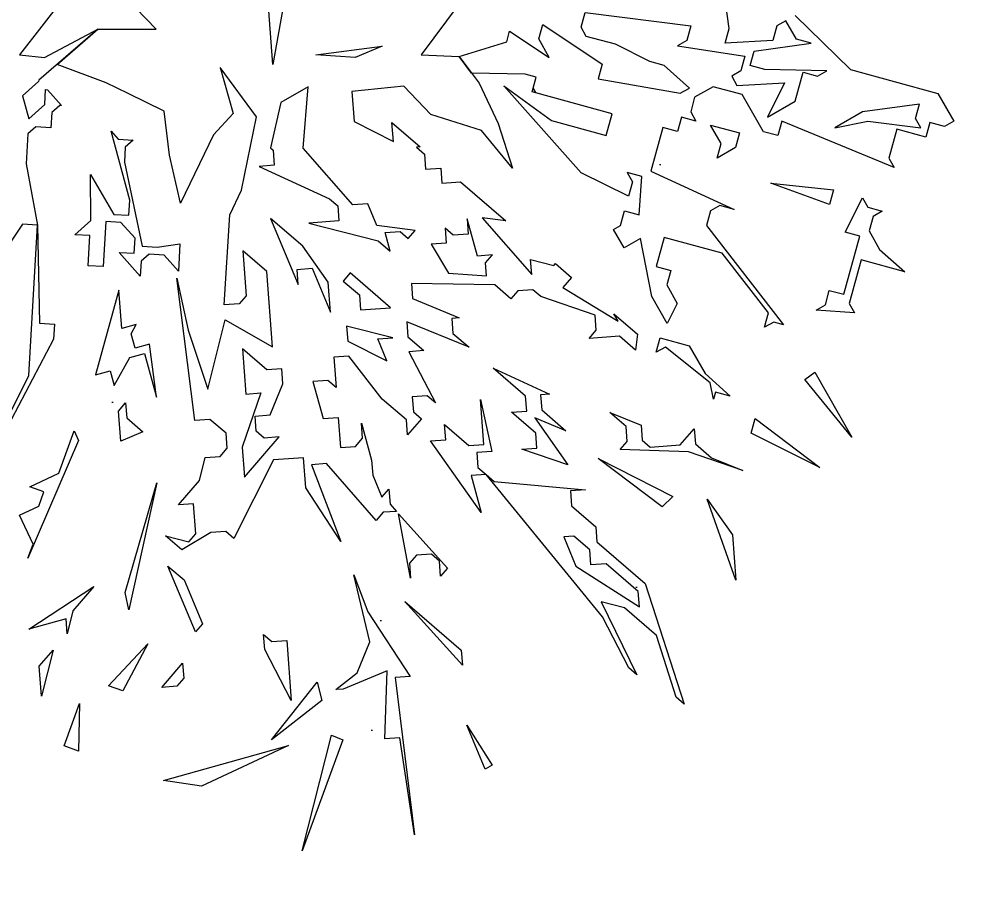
# Model space of a CAD drawing. Header units: millimetres. Extents: x -38151500 to -28914887, y -20564105 to -20349562.
# Drawn here: x -32289533 to -32288785, y -20500544 to -20499878 of the extents above; entities that cross this region are included whole.
import ezdxf

# ---------------------------------------------------------------- set-up
doc = ezdxf.new("R2010")
doc.units = ezdxf.units.MM
doc.header["$MEASUREMENT"] = 0
for name, color, linetype, lineweight in [('Новый_ГП_озеленение_газон_Ном._пера__74', 74, 'Continuous', 20), ('Новый_ГП_озеленение_кустарники_Ном._пера__10', 75, 'Continuous', 5), ('Новый_РАЗМЕРЫ_Ном._пера__7', 7, 'Continuous', 25)]:
    doc.layers.add(name, color=color, linetype=linetype, lineweight=lineweight)
doc.layers.add('Новый_РАЗМЕРЫ', color=7, linetype='Continuous')
doc.styles.add('РЎР“Р•РќР•Р\xa0РР\xa0_РЎРўРР›Р¬_7', font='')
doc.styles.get('РЎР“Р•РќР•Р\xa0РР\xa0_РЎРўРР›Р¬_7').set_extended_font_data('GOST_type_A')
doc.dimstyles.new('СГЕНЕРИР_СТИЛЬ__2', dxfattribs={"dimtxt": 1500, "dimasz": 658.316413, "dimexe": 0.18, "dimexo": 437.5, "dimgap": 0, "dimtad": 1, "dimdec": 1, "dimlfac": 0.001, "dimzin": 0, "dimdsep": 46, "dimtxsty": 'РЎР“Р•РќР•Р\xa0РР\xa0_РЎРўРР›Р¬_7', "dimblk": 'ARROWHEAD_6', "dimblk1": 'ARROWHEAD_6', "dimblk2": 'ARROWHEAD_6', "dimcen": 0.09, "dimclrd": 7, "dimclre": 7, "dimclrt": 7, "dimadec": 1, "dimazin": 0, "dimtfac": 1, "dimtdec": 4, "dimtmove": 0, "dimatfit": 3, "dimfxl": 0, "dimtolj": 1, "dimtzin": 0, "dimarcsym": 0})
pattern_1 = [(37.5, (5813926.6, -7295.8), (-24.0004694, 734.119856), [0, -579.12, 0, -647.7, 0, -619.125]), (7.5, (5813926.6, -7295.8), (674.284925, 1075.23765), [0, -312.42, 0, -521.97, 0, -200.025]), (327.5, (5813458, -7295.8), (1186.488555, 2.155777), [0, -190.5, 0, -685.8, 0, -895.35]), (317.5, (5813458, -7295.8), (1145.334679, 334.393985), [0, -95.25, 0, -449.58, 0, -514.35])]

# ---------------------------------------------------------------- blocks, each defined once
blk = doc.blocks.new('*D46', base_point=(-32248450.48, -20494611.89))
at = {"layer": 'Новый_РАЗМЕРЫ_Ном._пера__7', "color": 7, "linetype": 'Continuous', "lineweight": 25}
for p, q in [((-32288566.44, -20500442.31), (-32289420.69, -20501809.53)), ((-32288910.68, -20500993.26), (-32289351.44, -20500717.87)), ((-32288433.24, -20500883.01), (-32289388.12, -20501103.51)), ((-32287718.17, -20500972.31), (-32288572.42, -20502339.53)), ((-32288062.41, -20501523.27), (-32288910.68, -20500993.26)), ((-32288539.85, -20501633.51), (-32287584.97, -20501413.02)), ((-32287621.65, -20501798.66), (-32288062.41, -20501523.27))]:
    blk.add_line(p, q, dxfattribs=at)
at = {"layer": 'Новый_РАЗМЕРЫ_Ном._пера__7', "color": 7, "lineweight": 25, "insert": (-32287609.6, -20501452.44), "char_height": 1500, "attachment_point": 7, "rotation": 328.00248, "style": 'РЎР“Р•РќР•Р\xa0РР\xa0_РЎРўРР›Р¬_7'}
blk.add_mtext('\\A1;{\\pql;\\fGOST_type_A|b0|i0|c0|p0;\\W1.000000;1,0}', dxfattribs=at)
blk = doc.blocks.new('ARROWHEAD_6')
at = {"color": 0, "linetype": 'Continuous', "lineweight": 0}
for p, q in [((-0.5, -0.5), (0.5, 0.5)), ((0, 0), (-1, 0))]:
    blk.add_line(p, q, dxfattribs=at)

msp = doc.modelspace()

# ---------------------------------------------------------------- hatches: boundary and pattern name
at = {"layer": 'Новый_ГП_озеленение_газон_Ном._пера__74', "linetype": 'Continuous', "lineweight": 20}
h = msp.add_hatch(dxfattribs=at)
h.set_pattern_fill('AR_SAND_0003', color=74, style=0, pattern_type=2)
h.set_pattern_definition(pattern_1)
h.paths.add_polyline_path([(-32293694.96, -20504663.52), (-32291903.63, -20505783.03), (-32281275.83, -20488776.26), (-32284827.17, -20486556.57), (-32286924.7, -20489954.85), (-32285213.47, -20491075.66)])
h = msp.add_hatch(dxfattribs=at)
h.set_pattern_fill('AR_SAND_0003', color=74, style=0, pattern_type=2)
h.set_pattern_definition(pattern_1)
h.paths.add_polyline_path([(-32295187.89, -20507055.27), (-32295891.42, -20508182.38), (-32271650.86, -20523609.99), (-32271472.77, -20523318.57), (-32262368.35, -20510904.18), (-32264459.18, -20509597.51, -0.318245), (-32269283.52, -20512515.76, -0.013645), (-32271797.63, -20512471.26, 0.258872), (-32276124, -20514421.77, -0.349376), (-32282189.52, -20515267.92, -0.172405), (-32287351.04, -20507894.33, -0.078029), (-32287587.46, -20504732.63, -0.266839), (-32285174.3, -20501040.41, -0.004124), (-32283066.91, -20500287.26, 0.304529), (-32282279.76, -20499281.03, -0.008248), (-32282381.92, -20498396.73), (-32285061.68, -20496722.07), (-32291058.51, -20506317.62), (-32290179.38, -20506867.03), (-32291662.99, -20509241.3)])

# ---------------------------------------------------------------- linework, layer by layer
at = {"layer": 'Новый_ГП_озеленение_кустарники_Ном._пера__10', "color": 75, "linetype": 'Continuous', "lineweight": 5}
for p, q in [((-32288982.1, -20499884.88), (-32288988.22, -20499840.76)), ((-32289492.13, -20499852.9), (-32289532.81, -20499905.34)), ((-32289426.66, -20499885.32), (-32289453.6, -20499857.39)), ((-32289336.36, -20499912.87), (-32289340.33, -20499858.26)), ((-32289327.39, -20499863.59), (-32289336.36, -20499912.87)), ((-32289191.5, -20499865.71), (-32289221, -20499905.21)), ((-32289097.02, -20499883.76), (-32289093.93, -20499872.48)), ((-32289093.93, -20499872.48), (-32289011.86, -20499882.81)), ((-32288930.79, -20499874.67), (-32288887.74, -20499916.77)), ((-32289129.86, -20499892.97), (-32289126.77, -20499881.68)), ((-32289126.77, -20499881.68), (-32289080.63, -20499912.5)), ((-32288937.98, -20499878.76), (-32288945.17, -20499882.86)), ((-32288929.78, -20499893.14), (-32288937.98, -20499878.76)), ((-32289472.11, -20499885.41), (-32289517.78, -20499924.9)), ((-32289513.34, -20499907.27), (-32289472.11, -20499885.41)), ((-32289503.73, -20499912.74), (-32289472.11, -20499885.41)), ((-32289472.11, -20499885.41), (-32289426.66, -20499885.32)), ((-32289154.74, -20499895.25), (-32289152.43, -20499886.79)), ((-32289152.43, -20499886.79), (-32289121.66, -20499907.34)), ((-32289092.92, -20499890.95), (-32289097.02, -20499883.76)), ((-32289011.86, -20499882.81), (-32289014.95, -20499894.09)), ((-32288985.19, -20499896.17), (-32288982.1, -20499884.88)), ((-32288945.17, -20499882.86), (-32288948.25, -20499894.15)), ((-32289191.52, -20499906.55), (-32289154.74, -20499895.25)), ((-32289121.66, -20499907.34), (-32289129.86, -20499892.97)), ((-32289070.35, -20499897.12), (-32289092.92, -20499890.95)), ((-32289043.69, -20499910.48), (-32289070.35, -20499897.12)), ((-32289014.95, -20499894.09), (-32289022.13, -20499898.19)), ((-32288948.25, -20499894.15), (-32288985.19, -20499896.17)), ((-32288962.62, -20499902.34), (-32288918.5, -20499896.22)), ((-32288918.5, -20499896.22), (-32288929.78, -20499893.14)), ((-32289302.82, -20499905.15), (-32289251.44, -20499898.53)), ((-32289272.41, -20499907.26), (-32289302.82, -20499905.15)), ((-32289251.44, -20499898.53), (-32289272.41, -20499907.26)), ((-32289022.13, -20499898.19), (-32288969.81, -20499906.44)), ((-32288965.71, -20499913.63), (-32288962.62, -20499902.34)), ((-32289532.81, -20499905.34), (-32289513.34, -20499907.27)), ((-32289221, -20499905.21), (-32289191.52, -20499906.55)), ((-32289181.94, -20499919.44), (-32289191.52, -20499906.55)), ((-32289191.52, -20499906.55), (-32289176.06, -20499927.34)), ((-32289080.63, -20499912.5), (-32289083.71, -20499923.79)), ((-32289032.4, -20499913.57), (-32289043.69, -20499910.48)), ((-32288969.81, -20499906.44), (-32288972.9, -20499917.72)), ((-32289465.47, -20499926.99), (-32289503.73, -20499912.74)), ((-32289348.97, -20499953.37), (-32289377.05, -20499915.16)), ((-32289377.05, -20499915.16), (-32289367.11, -20499950.72)), ((-32289140.4, -20499920.4), (-32289181.94, -20499919.44)), ((-32289012.92, -20499931.03), (-32289032.4, -20499913.57)), ((-32288972.9, -20499917.72), (-32288980.08, -20499921.82)), ((-32288954.43, -20499916.71), (-32288965.71, -20499913.63)), ((-32288906.21, -20499917.78), (-32288954.43, -20499916.71)), ((-32288930.85, -20499941.36), (-32288924.68, -20499918.79)), ((-32288924.68, -20499918.79), (-32288913.39, -20499921.88)), ((-32288913.39, -20499921.88), (-32288906.21, -20499917.78)), ((-32288887.74, -20499916.77), (-32288820.03, -20499935.3)), ((-32289518.09, -20499926.1), (-32289530.46, -20499937.09)), ((-32289517.78, -20499924.9), (-32289518.09, -20499926.1)), ((-32289448.43, -20499935.22), (-32289465.47, -20499926.99)), ((-32289176.06, -20499927.34), (-32289161.33, -20499958.65)), ((-32289131.94, -20499922.72), (-32289140.4, -20499920.4)), ((-32289134.25, -20499931.18), (-32289131.94, -20499922.72)), ((-32289083.71, -20499923.79), (-32289020.11, -20499935.13)), ((-32288980.08, -20499921.82), (-32288975.99, -20499929.01)), ((-32288975.99, -20499929.01), (-32288939.05, -20499926.99)), ((-32288939.05, -20499926.99), (-32288952.41, -20499953.65)), ((-32289513.28, -20499943.96), (-32289512.6, -20499932.28)), ((-32289512.6, -20499932.28), (-32289511.14, -20499932.37)), ((-32289511.14, -20499932.37), (-32289500.15, -20499944.73)), ((-32289308.82, -20499930.1), (-32289329.95, -20499942.35)), ((-32289312.68, -20499977.61), (-32289308.82, -20499930.1)), ((-32289234.66, -20499929.62), (-32289274.86, -20499933.76)), ((-32289274.86, -20499933.76), (-32289273.14, -20499957.09)), ((-32289213.65, -20499951.5), (-32289234.66, -20499929.62)), ((-32289096.86, -20499996.75), (-32289156.85, -20499929.34)), ((-32289156.85, -20499929.34), (-32289119.91, -20499956.33)), ((-32289135.03, -20499934), (-32289134.25, -20499931.18)), ((-32289132.2, -20499934.77), (-32289135.03, -20499934)), ((-32289132.2, -20499934.77), (-32289134.25, -20499931.18)), ((-32289134.25, -20499931.18), (-32289132.2, -20499934.77)), ((-32289072.96, -20499950.99), (-32289132.2, -20499934.77)), ((-32289020.11, -20499935.13), (-32289012.92, -20499931.03)), ((-32288994.46, -20499930.02), (-32289008.83, -20499938.21)), ((-32288971.89, -20499936.19), (-32288994.46, -20499930.02)), ((-32289530.46, -20499937.09), (-32289525.65, -20499954.95)), ((-32289420.53, -20499949.12), (-32289448.43, -20499935.22)), ((-32289329.95, -20499942.35), (-32289338.1, -20499977.54)), ((-32289008.83, -20499938.21), (-32289011.91, -20499949.5)), ((-32288955.5, -20499964.94), (-32288971.89, -20499936.19)), ((-32288952.41, -20499953.65), (-32288930.85, -20499941.36)), ((-32288820.03, -20499935.3), (-32288807.74, -20499956.85)), ((-32289525.65, -20499954.95), (-32289513.28, -20499943.96)), ((-32289501.61, -20499944.64), (-32289507.79, -20499950.14)), ((-32289500.15, -20499944.73), (-32289501.61, -20499944.64)), ((-32289416.55, -20499983.2), (-32289420.53, -20499949.12)), ((-32289011.91, -20499949.5), (-32289007.82, -20499956.68)), ((-32288878.53, -20499949.61), (-32288900.09, -20499961.9)), ((-32288834.41, -20499943.49), (-32288878.53, -20499949.61)), ((-32288837.49, -20499954.78), (-32288834.41, -20499943.49)), ((-32289507.79, -20499950.14), (-32289508.47, -20499961.82)), ((-32289367.11, -20499950.72), (-32289382.35, -20499967.26)), ((-32289360.62, -20500010.3), (-32289348.97, -20499953.37)), ((-32289273.14, -20499957.09), (-32289242.68, -20499972.43)), ((-32289174.38, -20499964.08), (-32289213.65, -20499951.5)), ((-32289119.91, -20499956.33), (-32289077.6, -20499967.91)), ((-32289077.6, -20499967.91), (-32289072.96, -20499950.99)), ((-32289019.1, -20499953.6), (-32289022.19, -20499964.88)), ((-32289007.82, -20499956.68), (-32289019.1, -20499953.6)), ((-32288941.12, -20499956.74), (-32288944.21, -20499968.02)), ((-32288853.94, -20499992.72), (-32288941.12, -20499956.74)), ((-32288900.09, -20499961.9), (-32288874.43, -20499956.8)), ((-32288874.43, -20499956.8), (-32288833.39, -20499961.96)), ((-32288833.39, -20499961.96), (-32288837.49, -20499954.78)), ((-32288807.74, -20499956.85), (-32288814.93, -20499960.95)), ((-32289520.15, -20499961.13), (-32289526.33, -20499966.63)), ((-32289508.47, -20499961.82), (-32289520.15, -20499961.13)), ((-32289447.33, -20500018.15), (-32289461.76, -20499964.56)), ((-32289461.76, -20499964.56), (-32289456.26, -20499970.75)), ((-32289242.68, -20499972.43), (-32289243.75, -20499957.85)), ((-32289243.75, -20499957.85), (-32289221.83, -20499976.75)), ((-32289150.34, -20499993.21), (-32289174.38, -20499964.08)), ((-32289161.33, -20499958.65), (-32289150.34, -20499993.21)), ((-32289033.47, -20499961.79), (-32289042.73, -20499995.64)), ((-32289022.19, -20499964.88), (-32289033.47, -20499961.79)), ((-32288988.34, -20499974.14), (-32288996.53, -20499959.77)), ((-32288996.53, -20499959.77), (-32288973.96, -20499965.95)), ((-32288944.21, -20499968.02), (-32288955.5, -20499964.94)), ((-32288851.86, -20499962.97), (-32288858.04, -20499985.54)), ((-32288829.3, -20499969.15), (-32288851.86, -20499962.97)), ((-32288826.21, -20499957.86), (-32288829.3, -20499969.15)), ((-32288814.93, -20499960.95), (-32288826.21, -20499957.86)), ((-32289526.33, -20499966.63), (-32289527.71, -20499989.99)), ((-32289456.26, -20499970.75), (-32289444.59, -20499971.43)), ((-32289444.59, -20499971.43), (-32289450.77, -20499976.93)), ((-32289382.35, -20499967.26), (-32289407.86, -20500020.43)), ((-32288973.96, -20499965.95), (-32288977.05, -20499977.23)), ((-32289450.77, -20499976.93), (-32289451.45, -20499988.61)), ((-32289338.1, -20499977.54), (-32289336.01, -20499979.34)), ((-32289336.01, -20499979.34), (-32289335.15, -20499991)), ((-32289274.22, -20500021.69), (-32289312.68, -20499977.61)), ((-32289221.83, -20499976.75), (-32289224.74, -20499976.97)), ((-32289224.74, -20499976.97), (-32289218.48, -20499982.37)), ((-32288991.42, -20499985.43), (-32288988.34, -20499974.14)), ((-32288977.05, -20499977.23), (-32288991.42, -20499985.43)), ((-32289407.86, -20500020.43), (-32289416.55, -20499983.2)), ((-32289218.48, -20499982.37), (-32289217.62, -20499994.04)), ((-32288858.04, -20499985.54), (-32288853.94, -20499992.72)), ((-32289527.71, -20499989.99), (-32289518.77, -20500037.39)), ((-32289451.45, -20499988.61), (-32289437.71, -20500053.87)), ((-32289335.15, -20499991), (-32289346.81, -20499991.87)), ((-32289346.81, -20499991.87), (-32289292.15, -20500017.15)), ((-32289217.62, -20499994.04), (-32289205.95, -20499993.17)), ((-32289205.95, -20499993.17), (-32289205.09, -20500004.84)), ((-32289477.84, -20499998.12), (-32289459.69, -20500029.14)), ((-32289477.56, -20500033.95), (-32289477.84, -20499998.12)), ((-32289060.19, -20500015.12), (-32289096.86, -20499996.75)), ((-32289049.92, -20499999.74), (-32289061.2, -20499996.65)), ((-32289061.2, -20499996.65), (-32289057.11, -20500003.84)), ((-32289052, -20500029.49), (-32289049.92, -20499999.74)), ((-32289042.73, -20499995.64), (-32288978.12, -20500025.45)), ((-32289205.09, -20500004.84), (-32289190.5, -20500003.76)), ((-32289190.5, -20500003.76), (-32289155.26, -20500034.14)), ((-32289057.11, -20500003.84), (-32289060.19, -20500015.12)), ((-32288904.24, -20500021.41), (-32288949.77, -20500004.9)), ((-32288949.77, -20500004.9), (-32288901.15, -20500010.13)), ((-32289369.69, -20500029.53), (-32289360.62, -20500010.3)), ((-32289292.15, -20500017.15), (-32289285.89, -20500022.55)), ((-32288901.15, -20500010.13), (-32288904.24, -20500021.41)), ((-32288891.95, -20500042.97), (-32288878.59, -20500016.3)), ((-32288878.59, -20500016.3), (-32288874.49, -20500023.49)), ((-32289448.02, -20500029.82), (-32289447.33, -20500018.15)), ((-32289285.89, -20500022.55), (-32289285.02, -20500034.22)), ((-32289262.55, -20500020.82), (-32289274.22, -20500021.69)), ((-32289255.43, -20500037.89), (-32289262.55, -20500020.82)), ((-32288989.4, -20500022.36), (-32288996.59, -20500026.46)), ((-32288978.12, -20500025.45), (-32288989.4, -20500022.36)), ((-32288874.49, -20500023.49), (-32288863.2, -20500026.58)), ((-32289459.69, -20500029.14), (-32289448.02, -20500029.82)), ((-32289374.04, -20500099.46), (-32289369.69, -20500029.53)), ((-32289312.9, -20500053.88), (-32289337.96, -20500032.27)), ((-32289337.96, -20500032.27), (-32289316.57, -20500083.47)), ((-32289155.26, -20500034.14), (-32289173.76, -20500031.85)), ((-32289173.76, -20500031.85), (-32289135.31, -20500075.92)), ((-32289066.37, -20500037.69), (-32289063.28, -20500026.41)), ((-32289063.28, -20500026.41), (-32289052, -20500029.49)), ((-32288996.59, -20500026.46), (-32288999.68, -20500037.75)), ((-32288870.39, -20500030.67), (-32288873.48, -20500041.96)), ((-32288863.2, -20500026.58), (-32288870.39, -20500030.67)), ((-32289530.45, -20500036.7), (-32289549.68, -20500064.87)), ((-32289518.77, -20500037.39), (-32289530.45, -20500036.7)), ((-32289525.63, -20500154.17), (-32289518.77, -20500037.39)), ((-32289518.77, -20500037.39), (-32289517.39, -20500113.64)), ((-32289489.92, -20500044.94), (-32289477.56, -20500033.95)), ((-32289465.88, -20500034.63), (-32289467.94, -20500069.67)), ((-32289454.2, -20500035.32), (-32289465.88, -20500034.63)), ((-32289443.21, -20500047.69), (-32289454.2, -20500035.32)), ((-32289285.02, -20500034.22), (-32289308.36, -20500035.94)), ((-32289308.36, -20500035.94), (-32289254.56, -20500049.56)), ((-32289225.83, -20500041.57), (-32289255.43, -20500037.89)), ((-32289177.43, -20500061.45), (-32289185.43, -20500032.71)), ((-32289185.43, -20500032.71), (-32289184.56, -20500044.38)), ((-32289071.76, -20500040.76), (-32289066.37, -20500037.69)), ((-32288999.68, -20500037.75), (-32288939.89, -20500114.75)), ((-32289478.24, -20500045.63), (-32289489.92, -20500044.94)), ((-32289479.61, -20500068.98), (-32289478.24, -20500045.63)), ((-32289249.16, -20500043.29), (-32289237.49, -20500042.43)), ((-32289245.17, -20500057.66), (-32289249.16, -20500043.29)), ((-32289237.49, -20500042.43), (-32289231.23, -20500047.83)), ((-32289231.23, -20500047.83), (-32289225.83, -20500041.57)), ((-32289196.23, -20500045.24), (-32289202.49, -20500039.84)), ((-32289202.49, -20500039.84), (-32289201.63, -20500051.51)), ((-32289184.56, -20500044.38), (-32289196.23, -20500045.24)), ((-32289063.56, -20500055.14), (-32289071.76, -20500040.76)), ((-32289032.52, -20500046.95), (-32289038.69, -20500069.52)), ((-32288987.38, -20500059.3), (-32289032.52, -20500046.95)), ((-32288893.01, -20500091.19), (-32288880.66, -20500046.06)), ((-32288880.66, -20500046.06), (-32288891.95, -20500042.97)), ((-32288873.48, -20500041.96), (-32288865.28, -20500056.33)), ((-32289443.89, -20500059.36), (-32289443.21, -20500047.69)), ((-32289437.71, -20500053.87), (-32289426.03, -20500054.55)), ((-32289426.03, -20500054.55), (-32289408.31, -20500052.08)), ((-32289408.31, -20500052.08), (-32289409.54, -20500073.1)), ((-32289293.24, -20500081.75), (-32289312.9, -20500053.88)), ((-32289254.56, -20500049.56), (-32289245.17, -20500057.66)), ((-32289201.63, -20500051.51), (-32289213.3, -20500052.37)), ((-32289213.3, -20500052.37), (-32289199.9, -20500074.84)), ((-32289050.99, -20500047.96), (-32289063.56, -20500055.14)), ((-32289042.05, -20500092.86), (-32289050.99, -20500047.96)), ((-32289439.08, -20500077.22), (-32289455.57, -20500058.68)), ((-32289455.57, -20500058.68), (-32289443.89, -20500059.36)), ((-32289432.21, -20500060.05), (-32289438.4, -20500065.55)), ((-32289420.54, -20500060.74), (-32289432.21, -20500060.05)), ((-32289409.54, -20500073.1), (-32289420.54, -20500060.74)), ((-32289340.77, -20500073.53), (-32289359.56, -20500057.33)), ((-32289359.56, -20500057.33), (-32289356.97, -20500092.33)), ((-32289165.77, -20500060.58), (-32289177.43, -20500061.45)), ((-32289171.17, -20500066.85), (-32289165.77, -20500060.58)), ((-32288951.51, -20500105.51), (-32288987.38, -20500059.3)), ((-32288865.28, -20500056.33), (-32288845.8, -20500073.79)), ((-32289467.94, -20500069.67), (-32289479.61, -20500068.98)), ((-32289438.4, -20500065.55), (-32289439.08, -20500077.22)), ((-32289170.43, -20500076.85), (-32289171.17, -20500066.85)), ((-32289135.31, -20500075.92), (-32289136.17, -20500064.26)), ((-32289136.17, -20500064.26), (-32289118.24, -20500068.8)), ((-32289118.24, -20500068.8), (-32289116.89, -20500067.23)), ((-32289116.89, -20500067.23), (-32289104.36, -20500078.03)), ((-32289038.69, -20500069.52), (-32289027.41, -20500072.61)), ((-32288879.65, -20500064.53), (-32288888.92, -20500098.38)), ((-32288845.8, -20500073.79), (-32288879.65, -20500064.53)), ((-32289336.45, -20500131.87), (-32289340.77, -20500073.53)), ((-32289317.43, -20500071.81), (-32289305.77, -20500070.94)), ((-32289316.57, -20500083.47), (-32289317.43, -20500071.81)), ((-32289305.77, -20500070.94), (-32289291.51, -20500105.08)), ((-32289276.17, -20500074.62), (-32289281.57, -20500080.88)), ((-32289244.84, -20500101.63), (-32289276.17, -20500074.62)), ((-32289199.9, -20500074.84), (-32289170.43, -20500076.85)), ((-32289027.41, -20500072.61), (-32289030.5, -20500083.89)), ((-32289396.73, -20500189.12), (-32289410.77, -20500078.71)), ((-32289410.77, -20500078.71), (-32289401.91, -20500119.12)), ((-32289291.51, -20500105.08), (-32289293.24, -20500081.75)), ((-32289281.57, -20500080.88), (-32289269.04, -20500091.69)), ((-32289164.04, -20500083.92), (-32289228.64, -20500082.83)), ((-32289228.64, -20500082.83), (-32289227.78, -20500094.5)), ((-32289151.51, -20500094.72), (-32289164.04, -20500083.92)), ((-32289104.36, -20500078.03), (-32289111.11, -20500085.86)), ((-32289030.5, -20500083.89), (-32289022.3, -20500098.26)), ((-32289455.66, -20500088), (-32289473.87, -20500153.74)), ((-32289453.49, -20500117.74), (-32289455.66, -20500088)), ((-32289269.04, -20500091.69), (-32289268.18, -20500103.35)), ((-32289146.11, -20500088.45), (-32289151.51, -20500094.72)), ((-32289134.44, -20500087.59), (-32289146.11, -20500088.45)), ((-32289128.18, -20500092.99), (-32289134.44, -20500087.59)), ((-32289111.11, -20500085.86), (-32289068.12, -20500112.01)), ((-32288907.39, -20500099.39), (-32288904.3, -20500088.1)), ((-32288904.3, -20500088.1), (-32288893.01, -20500091.19)), ((-32289362.37, -20500098.59), (-32289374.04, -20500099.46)), ((-32289356.97, -20500092.33), (-32289362.37, -20500098.59)), ((-32289227.78, -20500094.5), (-32289191.48, -20500109.41)), ((-32289086.05, -20500107.47), (-32289128.18, -20500092.99)), ((-32289030.09, -20500113.82), (-32289042.05, -20500092.86)), ((-32289022.3, -20500098.26), (-32289030.09, -20500113.82)), ((-32288914.57, -20500103.48), (-32288907.39, -20500099.39)), ((-32288888.92, -20500098.38), (-32288884.82, -20500105.56)), ((-32289268.18, -20500103.35), (-32289244.84, -20500101.63)), ((-32289068.12, -20500112.01), (-32289071.47, -20500106.39)), ((-32289071.47, -20500106.39), (-32289053.19, -20500122.15)), ((-32288954.6, -20500116.79), (-32288951.51, -20500105.51)), ((-32288884.82, -20500105.56), (-32288914.57, -20500103.48)), ((-32289517.39, -20500113.64), (-32289505.71, -20500114.32)), ((-32289505.71, -20500114.32), (-32289506.4, -20500126)), ((-32289386.79, -20500164.92), (-32289373.18, -20500111.12)), ((-32289373.18, -20500111.12), (-32289336.45, -20500131.87)), ((-32289183.92, -20500132.31), (-32289232.31, -20500112.43)), ((-32289232.31, -20500112.43), (-32289231.45, -20500124.1)), ((-32289191.48, -20500109.41), (-32289197.31, -20500109.84)), ((-32289197.31, -20500109.84), (-32289196.45, -20500121.51)), ((-32289085.19, -20500119.14), (-32289086.05, -20500107.47)), ((-32288947.41, -20500112.69), (-32288954.6, -20500116.79)), ((-32288939.89, -20500114.75), (-32288947.41, -20500112.69)), ((-32289442.22, -20500114.62), (-32289453.49, -20500117.74)), ((-32289446.29, -20500121.82), (-32289442.22, -20500114.62)), ((-32289443.17, -20500133.1), (-32289446.29, -20500121.82)), ((-32289401.91, -20500119.12), (-32289386.79, -20500164.92)), ((-32289243.12, -20500124.96), (-32289278.98, -20500115.88)), ((-32289278.98, -20500115.88), (-32289278.12, -20500127.55)), ((-32289196.45, -20500121.51), (-32289183.92, -20500132.31)), ((-32289090.59, -20500125.4), (-32289085.19, -20500119.14)), ((-32289506.4, -20500126), (-32289572.34, -20500251.04)), ((-32289278.12, -20500127.55), (-32289247.66, -20500142.89)), ((-32289254.78, -20500125.82), (-32289243.12, -20500124.96)), ((-32289247.66, -20500142.89), (-32289254.78, -20500125.82)), ((-32289231.45, -20500124.1), (-32289218.92, -20500134.9)), ((-32289067.25, -20500123.68), (-32289090.59, -20500125.4)), ((-32289054.72, -20500134.48), (-32289067.25, -20500123.68)), ((-32289053.19, -20500122.15), (-32289054.72, -20500134.48)), ((-32289038.75, -20500136.21), (-32289035.66, -20500124.93)), ((-32289035.66, -20500124.93), (-32289013.09, -20500131.1)), ((-32289431.9, -20500129.97), (-32289443.17, -20500133.1)), ((-32289426.61, -20500170.99), (-32289431.9, -20500129.97)), ((-32289359.78, -20500133.59), (-32289357.19, -20500168.59)), ((-32289340.99, -20500149.8), (-32289359.78, -20500133.59)), ((-32289218.92, -20500134.9), (-32289230.59, -20500135.76)), ((-32289230.59, -20500135.76), (-32289210.07, -20500175.3)), ((-32289031.56, -20500132.11), (-32289038.75, -20500136.21)), ((-32288996.7, -20500159.85), (-32289031.56, -20500132.11)), ((-32289013.09, -20500131.1), (-32289000.8, -20500152.66)), ((-32289459.48, -20500161.89), (-32289447.25, -20500140.29)), ((-32289447.25, -20500140.29), (-32289435.97, -20500137.17)), ((-32289435.97, -20500137.17), (-32289426.61, -20500170.99)), ((-32289277.25, -20500139.22), (-32289288.92, -20500140.08)), ((-32289288.92, -20500140.08), (-32289287.19, -20500163.41)), ((-32289251.33, -20500172.49), (-32289277.25, -20500139.22)), ((-32289473.87, -20500153.74), (-32289462.6, -20500150.61)), ((-32289462.6, -20500150.61), (-32289459.48, -20500161.89)), ((-32289329.32, -20500148.94), (-32289340.99, -20500149.8)), ((-32289328.46, -20500160.6), (-32289329.32, -20500148.94)), ((-32289140.07, -20500170.12), (-32289165.13, -20500148.51)), ((-32289165.13, -20500148.51), (-32289121.4, -20500168.74)), ((-32288923.43, -20500157.36), (-32288915.64, -20500151.71)), ((-32288915.64, -20500151.71), (-32288886.95, -20500202.01)), ((-32289565.47, -20500233.86), (-32289525.63, -20500154.17)), ((-32289293.46, -20500158.01), (-32289305.13, -20500158.88)), ((-32289305.13, -20500158.88), (-32289297.13, -20500187.61)), ((-32289287.19, -20500163.41), (-32289293.46, -20500158.01)), ((-32289000.8, -20500152.66), (-32288981.32, -20500170.12)), ((-32288886.95, -20500202.01), (-32288923.43, -20500157.36)), ((-32289338.4, -20500184.8), (-32289328.46, -20500160.6)), ((-32288994.15, -20500172.67), (-32288996.7, -20500159.85)), ((-32289345.53, -20500167.73), (-32289360.01, -20500209.86)), ((-32289357.19, -20500168.59), (-32289345.53, -20500167.73)), ((-32289232.54, -20500188.7), (-32289251.33, -20500172.49)), ((-32289216.33, -20500169.9), (-32289228, -20500170.76)), ((-32289228, -20500170.76), (-32289227.13, -20500182.43)), ((-32289210.07, -20500175.3), (-32289216.33, -20500169.9)), ((-32289172.48, -20500207.71), (-32289175.07, -20500172.71)), ((-32289175.07, -20500172.71), (-32289166.21, -20500213.11)), ((-32289139.2, -20500181.79), (-32289140.07, -20500170.12)), ((-32289121.4, -20500168.74), (-32289128.4, -20500169.26)), ((-32289128.4, -20500169.26), (-32289127.54, -20500180.92)), ((-32288992.6, -20500167.03), (-32288994.15, -20500172.67)), ((-32288981.32, -20500170.12), (-32288992.6, -20500167.03)), ((-32289455.93, -20500181.77), (-32289450.53, -20500175.5)), ((-32289454.2, -20500205.1), (-32289455.93, -20500181.77)), ((-32289450.53, -20500175.5), (-32289449.66, -20500187.17)), ((-32289150.87, -20500182.65), (-32289139.2, -20500181.79)), ((-32289127.54, -20500180.92), (-32289108.74, -20500197.13)), ((-32289449.66, -20500187.17), (-32289437.13, -20500197.97)), ((-32289385.07, -20500188.25), (-32289396.73, -20500189.12)), ((-32289372.54, -20500199.06), (-32289385.07, -20500188.25)), ((-32289350.07, -20500185.66), (-32289338.4, -20500184.8)), ((-32289349.2, -20500197.33), (-32289350.07, -20500185.66)), ((-32289297.13, -20500187.61), (-32289285.47, -20500186.75)), ((-32289285.47, -20500186.75), (-32289283.74, -20500210.08)), ((-32289231.67, -20500200.36), (-32289232.54, -20500188.7)), ((-32289220.87, -20500187.83), (-32289231.67, -20500200.36)), ((-32289227.13, -20500182.43), (-32289220.87, -20500187.83)), ((-32289132.07, -20500198.86), (-32289150.87, -20500182.65)), ((-32289108.74, -20500197.13), (-32289132.94, -20500187.19)), ((-32289132.94, -20500187.19), (-32289107.23, -20500223.64)), ((-32289062.07, -20500193.68), (-32289074.6, -20500182.87)), ((-32289074.6, -20500182.87), (-32289050.41, -20500192.81)), ((-32288964.93, -20500198.86), (-32288961.84, -20500187.58)), ((-32288961.84, -20500187.58), (-32288911.6, -20500225.59)), ((-32289266.67, -20500202.95), (-32289267.54, -20500191.29)), ((-32289267.54, -20500191.29), (-32289259.54, -20500220.02)), ((-32289202.07, -20500204.04), (-32289202.94, -20500192.37)), ((-32289202.94, -20500192.37), (-32289184.14, -20500208.57)), ((-32289061.21, -20500205.34), (-32289062.07, -20500193.68)), ((-32289050.41, -20500192.81), (-32289049.54, -20500204.48)), ((-32289019.95, -20500208.15), (-32289009.14, -20500195.62)), ((-32289009.14, -20500195.62), (-32289008.28, -20500207.29)), ((-32289502.44, -20500230.13), (-32289490.49, -20500197.13)), ((-32289490.49, -20500197.13), (-32289486.98, -20500204.62)), ((-32289437.13, -20500197.97), (-32289454.2, -20500205.1)), ((-32289371.67, -20500210.72), (-32289372.54, -20500199.06)), ((-32289358.28, -20500233.19), (-32289331.27, -20500201.87)), ((-32289342.94, -20500202.73), (-32289349.2, -20500197.33)), ((-32289331.27, -20500201.87), (-32289342.94, -20500202.73)), ((-32289272.07, -20500209.22), (-32289266.67, -20500202.95)), ((-32289213.74, -20500204.9), (-32289202.07, -20500204.04)), ((-32289131.21, -20500210.52), (-32289132.07, -20500198.86)), ((-32288911.6, -20500225.59), (-32288964.93, -20500198.86)), ((-32289486.98, -20500204.62), (-32289526.34, -20500296.12)), ((-32289377.07, -20500216.99), (-32289371.67, -20500210.72)), ((-32289360.01, -20500209.86), (-32289358.28, -20500233.19)), ((-32289283.74, -20500210.08), (-32289272.07, -20500209.22)), ((-32289174.42, -20500260.64), (-32289213.74, -20500204.9)), ((-32289184.14, -20500208.57), (-32289172.48, -20500207.71)), ((-32289142.88, -20500211.39), (-32289131.21, -20500210.52)), ((-32289107.23, -20500223.64), (-32289142.88, -20500211.39)), ((-32289066.61, -20500211.61), (-32289061.21, -20500205.34)), ((-32289013.68, -20500213.56), (-32289066.61, -20500211.61)), ((-32289049.54, -20500204.48), (-32289043.28, -20500209.88)), ((-32289043.28, -20500209.88), (-32289019.95, -20500208.15)), ((-32289008.28, -20500207.29), (-32288995.75, -20500218.09)), ((-32289393.28, -20500235.78), (-32289388.74, -20500217.85)), ((-32289388.74, -20500217.85), (-32289377.07, -20500216.99)), ((-32289312.48, -20500218.07), (-32289335.81, -20500219.8)), ((-32289310.75, -20500241.41), (-32289312.48, -20500218.07)), ((-32289166.21, -20500213.11), (-32289177.88, -20500213.98)), ((-32289177.88, -20500213.98), (-32289177.01, -20500225.64)), ((-32289033.99, -20500256.12), (-32289083.68, -20500218.74)), ((-32289083.68, -20500218.74), (-32289025.65, -20500248.14)), ((-32288971.55, -20500228.03), (-32289013.68, -20500213.56)), ((-32288995.75, -20500218.09), (-32288971.55, -20500228.03)), ((-32289335.81, -20500219.8), (-32289366.49, -20500280.72)), ((-32289294.54, -20500222.61), (-32289306.21, -20500223.47)), ((-32289306.21, -20500223.47), (-32289283.45, -20500282.99)), ((-32289256.09, -20500266.69), (-32289294.54, -20500222.61)), ((-32289259.54, -20500220.02), (-32289258.68, -20500231.69)), ((-32289177.01, -20500225.64), (-32289170.75, -20500231.04)), ((-32289524.92, -20500240.65), (-32289502.44, -20500230.13)), ((-32289258.68, -20500231.69), (-32289251.55, -20500248.76)), ((-32289170.75, -20500231.04), (-32289182.42, -20500231.91)), ((-32289182.42, -20500231.91), (-32289174.42, -20500260.64)), ((-32289170.75, -20500231.04), (-32289164.48, -20500236.45)), ((-32289080.45, -20500341.67), (-32289170.75, -20500231.04)), ((-32289513.92, -20500244.63), (-32289524.92, -20500240.65)), ((-32289450.84, -20500322.71), (-32289426.33, -20500237.57)), ((-32289426.33, -20500237.57), (-32289448, -20500336.19)), ((-32289409.48, -20500254.58), (-32289393.28, -20500235.78)), ((-32289283.45, -20500282.99), (-32289310.75, -20500241.41)), ((-32289164.48, -20500236.45), (-32289093.62, -20500242.93)), ((-32289517.9, -20500255.63), (-32289513.92, -20500244.63)), ((-32289251.55, -20500248.76), (-32289246.15, -20500242.49)), ((-32289246.15, -20500242.49), (-32289245.29, -20500254.16)), ((-32289093.62, -20500242.93), (-32289105.29, -20500243.8)), ((-32289105.29, -20500243.8), (-32289104.42, -20500255.46)), ((-32289025.65, -20500248.14), (-32289033.99, -20500256.12)), ((-32289532.88, -20500262.65), (-32289517.9, -20500255.63)), ((-32289397.82, -20500253.71), (-32289409.48, -20500254.58)), ((-32289396.09, -20500277.05), (-32289397.82, -20500253.71)), ((-32289245.29, -20500254.16), (-32289240.32, -20500259.65)), ((-32289104.42, -20500255.46), (-32289085.63, -20500271.67)), ((-32288976.91, -20500313), (-32288999.16, -20500250.13)), ((-32288999.16, -20500250.13), (-32288979.5, -20500278)), ((-32289522.36, -20500285.12), (-32289532.88, -20500262.65)), ((-32289250.69, -20500260.42), (-32289256.09, -20500266.69)), ((-32289240.32, -20500259.65), (-32289250.69, -20500260.42)), ((-32289229.3, -20500311.63), (-32289238.66, -20500261.49)), ((-32289238.66, -20500261.49), (-32289200.57, -20500303.64)), ((-32289406.89, -20500289.58), (-32289419.42, -20500278.77)), ((-32289419.42, -20500278.77), (-32289401.49, -20500283.31)), ((-32289384.42, -20500276.18), (-32289406.89, -20500289.58)), ((-32289401.49, -20500283.31), (-32289396.09, -20500277.05)), ((-32289372.76, -20500275.32), (-32289384.42, -20500276.18)), ((-32289366.49, -20500280.72), (-32289372.76, -20500275.32)), ((-32289102.7, -20500278.8), (-32289110.47, -20500279.37)), ((-32289090.17, -20500289.6), (-32289102.7, -20500278.8)), ((-32289085.63, -20500271.67), (-32289084.77, -20500283.33)), ((-32288979.5, -20500278), (-32288976.91, -20500313)), ((-32289526.34, -20500296.12), (-32289522.36, -20500285.12)), ((-32289110.47, -20500279.37), (-32289100.97, -20500302.13)), ((-32289084.77, -20500283.33), (-32289047.18, -20500315.74)), ((-32289224.77, -20500293.7), (-32289230.17, -20500299.96)), ((-32289213.1, -20500292.83), (-32289224.77, -20500293.7)), ((-32289206.83, -20500298.23), (-32289213.1, -20500292.83)), ((-32289089.3, -20500301.27), (-32289090.17, -20500289.6)), ((-32289230.17, -20500299.96), (-32289229.3, -20500311.63)), ((-32289205.97, -20500309.9), (-32289206.83, -20500298.23)), ((-32289077.64, -20500300.4), (-32289089.3, -20500301.27)), ((-32289052.58, -20500322.01), (-32289077.64, -20500300.4)), ((-32289396.31, -20500353.31), (-32289417.7, -20500302.11)), ((-32289417.7, -20500302.11), (-32289405.17, -20500312.91)), ((-32289200.57, -20500303.64), (-32289205.97, -20500309.9)), ((-32289100.97, -20500302.13), (-32289051.71, -20500333.68)), ((-32289405.17, -20500312.91), (-32289390.91, -20500347.05)), ((-32289260.85, -20500360.88), (-32289273.49, -20500309.03)), ((-32289273.49, -20500309.03), (-32289262.58, -20500337.55)), ((-32289047.18, -20500315.74), (-32289016.89, -20500409.25)), ((-32289525.51, -20500351.14), (-32289475.17, -20500318.09)), ((-32289475.17, -20500318.09), (-32289491.37, -20500336.89)), ((-32289448, -20500336.19), (-32289450.84, -20500322.71)), ((-32289051.71, -20500333.68), (-32289052.58, -20500322.01)), ((-32289189.12, -20500379.04), (-32289233.84, -20500329.56)), ((-32289233.84, -20500329.56), (-32289189.99, -20500367.37)), ((-32289063.38, -20500334.54), (-32289081.31, -20500330)), ((-32289081.31, -20500330), (-32289053.66, -20500386.61)), ((-32289491.37, -20500336.89), (-32289495.91, -20500354.82)), ((-32289262.58, -20500337.55), (-32289229.52, -20500387.89)), ((-32289038.32, -20500356.15), (-32289063.38, -20500334.54)), ((-32289496.77, -20500343.15), (-32289525.51, -20500351.14)), ((-32289495.91, -20500354.82), (-32289496.77, -20500343.15)), ((-32289059.93, -20500381.21), (-32289080.45, -20500341.67)), ((-32289390.91, -20500347.05), (-32289396.31, -20500353.31)), ((-32289342.52, -20500366.93), (-32289343.38, -20500355.26)), ((-32289343.38, -20500355.26), (-32289337.11, -20500360.66)), ((-32289337.11, -20500360.66), (-32289325.45, -20500359.8)), ((-32289325.45, -20500359.8), (-32289321.99, -20500406.47)), ((-32289270.79, -20500385.08), (-32289260.85, -20500360.88)), ((-32289023.15, -20500403.84), (-32289038.32, -20500356.15)), ((-32289517.52, -20500379.88), (-32289506.71, -20500367.35)), ((-32289506.71, -20500367.35), (-32289515.79, -20500403.21)), ((-32289463.74, -20500394.99), (-32289433.3, -20500362.47)), ((-32289433.3, -20500362.47), (-32289452.74, -20500398.97)), ((-32289321.99, -20500406.47), (-32289342.52, -20500366.93)), ((-32289189.99, -20500367.37), (-32289189.12, -20500379.04)), ((-32289515.79, -20500403.21), (-32289517.52, -20500379.88)), ((-32289422.46, -20500396.3), (-32289406.25, -20500377.51)), ((-32289406.25, -20500377.51), (-32289405.39, -20500389.18)), ((-32289247.46, -20500383.35), (-32289281.59, -20500397.61)), ((-32289249.4, -20500436.29), (-32289247.46, -20500383.35)), ((-32289053.66, -20500386.61), (-32289059.93, -20500381.21)), ((-32289405.39, -20500389.18), (-32289410.79, -20500395.44)), ((-32289287.43, -20500398.04), (-32289270.79, -20500385.08)), ((-32289229.52, -20500387.89), (-32289241.19, -20500388.76)), ((-32289241.19, -20500388.76), (-32289226.29, -20500510.82)), ((-32289452.74, -20500398.97), (-32289463.74, -20500394.99)), ((-32289410.79, -20500395.44), (-32289422.46, -20500396.3)), ((-32289337.34, -20500436.93), (-32289301.83, -20500392.36)), ((-32289301.83, -20500392.36), (-32289298.14, -20500406.39)), ((-32289281.59, -20500397.61), (-32289287.43, -20500398.04)), ((-32289016.89, -20500409.25), (-32289023.15, -20500403.84)), ((-32289498.12, -20500441.75), (-32289486.17, -20500408.76)), ((-32289486.17, -20500408.76), (-32289487.12, -20500445.74)), ((-32289298.14, -20500406.39), (-32289337.34, -20500436.93)), ((-32289171.41, -20500459.84), (-32289185.67, -20500425.7)), ((-32289185.67, -20500425.7), (-32289165.97, -20500456.69)), ((-32289313.36, -20500523.13), (-32289290.67, -20500433.47)), ((-32289290.67, -20500433.47), (-32289281.83, -20500437.05)), ((-32289237.74, -20500435.42), (-32289249.4, -20500436.29)), ((-32289226.29, -20500510.82), (-32289237.74, -20500435.42)), ((-32289487.12, -20500445.74), (-32289498.12, -20500441.75)), ((-32289421, -20500468.59), (-32289324.09, -20500441.48)), ((-32289324.09, -20500441.48), (-32289391.51, -20500473.05)), ((-32289281.83, -20500437.05), (-32289313.36, -20500523.13)), ((-32289165.97, -20500456.69), (-32289171.41, -20500459.84)), ((-32289391.51, -20500473.05), (-32289421, -20500468.59))]:
    msp.add_line(p, q, dxfattribs=at)

# ---------------------------------------------------------------- dimensions: what is measured, and where the dimension line sits
at = {"layer": 'Новый_РАЗМЕРЫ', "color": 7, "linetype": 'Continuous', "lineweight": 25}
dim = msp.add_linear_dim(base=(-32288910.68, -20500993.26), p1=(-32288804.24, -20502710.57), p2=(-32289652.52, -20502180.56), angle=148.00248, dimstyle='СГЕНЕРИР_СТИЛЬ__2', dxfattribs=at)
dim.commit()
dim.dimension.update_dxf_attribs({"geometry": '*D46', "text_midpoint": (-32285029.99, -20502179.84), "dimtype": 160, "text_rotation": 328.00248})

doc.saveas('drawing.dxf')
